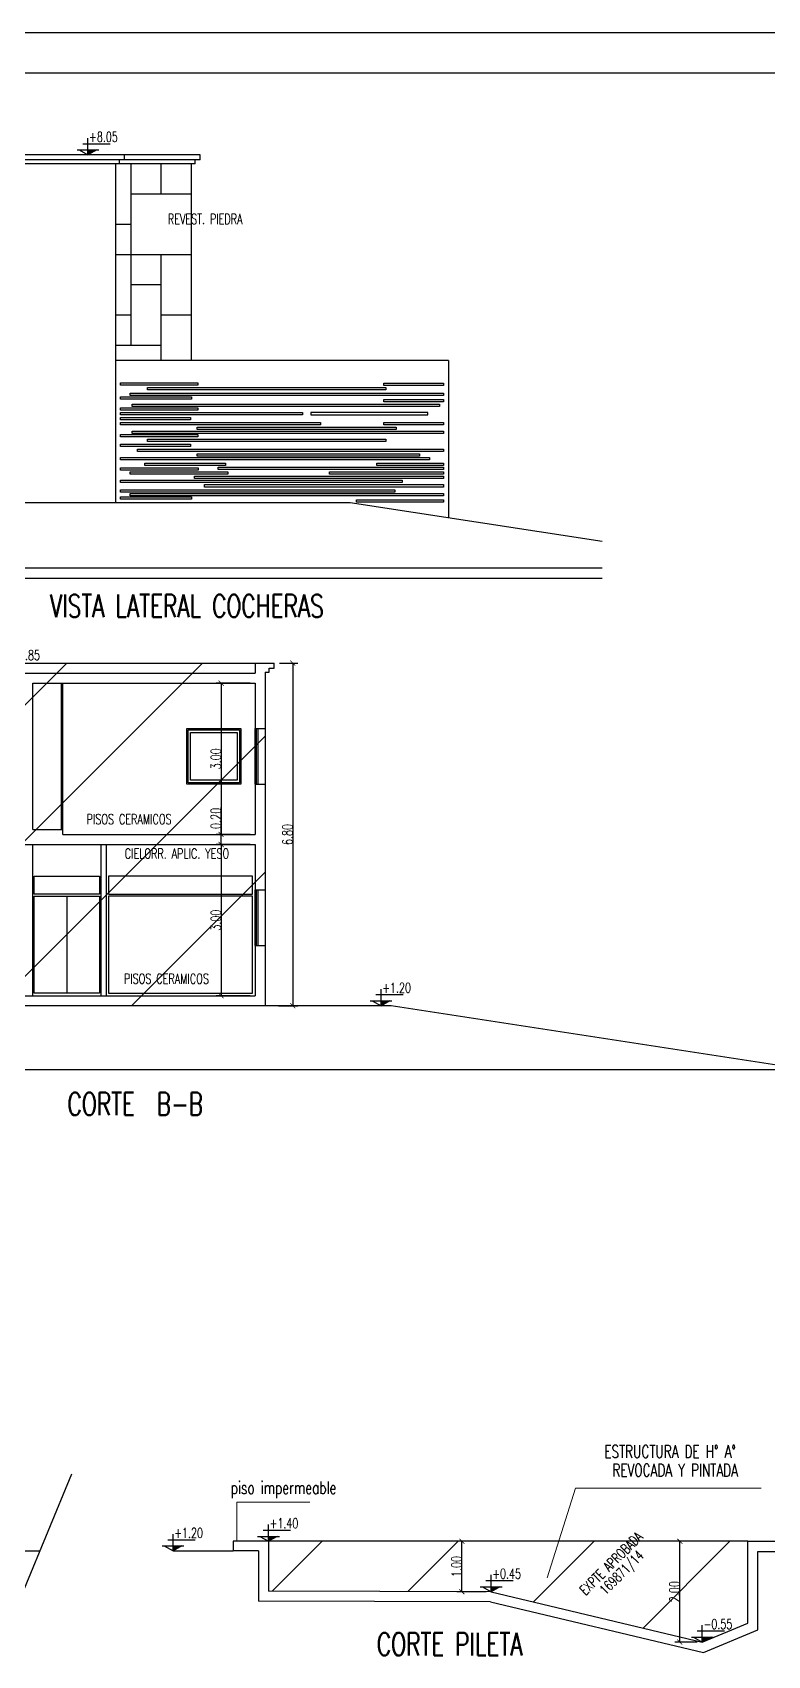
# Model space of a CAD drawing. Header units: millimetres. Extents: x 237 to 802, y 86 to 296.
# Drawn here: x 406.75 to 421.32, y 135.43 to 167.62 of the extents above; entities that cross this region are included whole.
import ezdxf
from ezdxf.enums import TextEntityAlignment as Align

# ---------------------------------------------------------------- set-up
doc = ezdxf.new("R2010")
doc.units = ezdxf.units.MM
doc.layers.get('Defpoints').update_dxf_attribs({"color": 254})
for name, color, linetype in [('01-MUROS', 6, 'Continuous'), ('02', 1, 'Continuous'), ('04', 2, 'Continuous'), ('06', 6, 'Continuous'), ('pl', 7, 'Continuous'), ('texto', 1, 'Continuous'), ('vistas', 1, 'Continuous')]:
    doc.layers.add(name, color=color, linetype=linetype)
doc.layers.add('HATCH-MURO', color=9, linetype='Continuous', lineweight=0)
doc.styles.add('GRAL', font='romans.shx', dxfattribs={"width": 0.7})
doc.dimstyles.new('C-100-2', dxfattribs={"dimscale": 0, "dimtxt": 0.2, "dimasz": 0.1, "dimexe": 0.1, "dimexo": 0.1, "dimgap": 0.005, "dimtad": 1, "dimzin": 0, "dimdsep": 46, "dimtxsty": 'GRAL', "dimblk1": 'ARCHTICK', "dimblk2": 'ARCHTICK', "dimsah": 1, "dimcen": 0, "dimclrd": 9, "dimclre": 9, "dimclrt": 1, "dimazin": 0, "dimtfac": 1, "dimtofl": 0, "dimtmove": 0, "dimatfit": 2, "dimldrblk": 'ARCHTICK', "dimfxl": 0, "dimtolj": 1, "dimtzin": 0, "dimarcsym": 0})

# ---------------------------------------------------------------- blocks, each defined once
blk = doc.blocks.new('_ArchTick')
at = {"color": 0, "linetype": 'ByBlock', "const_width": 0.15}
blk.add_lwpolyline([(-0.5, -0.5), (0.5, 0.5)], dxfattribs=at)
blk = doc.blocks.new('*D83')
at = {"color": 9, "lineweight": -2}
for p, q in [((415.739, 137.695), (415.158, 137.695)), ((415.258, 136.695), (415.258, 137.695)), ((415.739, 136.695), (415.158, 136.695))]:
    blk.add_line(p, q, dxfattribs=at)
at = {"layer": 'Defpoints', "color": 0}
for p in [(415.258, 137.695), (415.839, 137.695), (415.839, 136.695)]:
    blk.add_point(p, dxfattribs=at)
at = {"color": 9, "lineweight": -2, "xscale": 0.1, "yscale": 0.1, "zscale": 0.1}
for p, rotation in [((415.258, 137.695), 90), ((415.258, 136.695), 270)]:
    blk.add_blockref('_ArchTick', p, dxfattribs=dict(at, rotation=rotation))
at = {"color": 1, "insert": (415.153, 137.195), "char_height": 0.2, "attachment_point": 5, "rotation": 90, "style": 'GRAL'}
blk.add_mtext('\\A1;1.00', dxfattribs=at)
blk = doc.blocks.new('*D84')
at = {"color": 9, "lineweight": -2}
for p, q in [((419.856, 137.695), (419.48, 137.695)), ((419.58, 135.695), (419.58, 137.695)), ((419.926, 135.695), (419.48, 135.695))]:
    blk.add_line(p, q, dxfattribs=at)
at = {"layer": 'Defpoints', "color": 0}
for p in [(419.58, 137.695), (419.956, 137.695), (420.026, 135.695)]:
    blk.add_point(p, dxfattribs=at)
at = {"color": 9, "lineweight": -2, "xscale": 0.1, "yscale": 0.1, "zscale": 0.1}
for p, rotation in [((419.58, 137.695), 90), ((419.58, 135.695), 270)]:
    blk.add_blockref('_ArchTick', p, dxfattribs=dict(at, rotation=rotation))
at = {"color": 1, "insert": (419.475, 136.695), "char_height": 0.2, "attachment_point": 5, "rotation": 90, "style": 'GRAL'}
blk.add_mtext('\\A1;2.00', dxfattribs=at)
blk = doc.blocks.new('*D86')
at = {"color": 9, "lineweight": -2}
for p, q in [((411.06, 154.716), (410.386, 154.716)), ((410.486, 154.716), (410.486, 151.716)), ((411.06, 151.716), (410.386, 151.716))]:
    blk.add_line(p, q, dxfattribs=at)
at = {"layer": 'Defpoints', "color": 0}
for p in [(411.16, 154.716), (410.486, 151.716), (411.16, 151.716)]:
    blk.add_point(p, dxfattribs=at)
at = {"color": 9, "lineweight": -2, "xscale": 0.1, "yscale": 0.1, "zscale": 0.1}
for p, rotation in [((410.486, 154.716), 90), ((410.486, 151.716), 270)]:
    blk.add_blockref('_ArchTick', p, dxfattribs=dict(at, rotation=rotation))
at = {"color": 1, "insert": (410.381, 153.216), "char_height": 0.2, "attachment_point": 5, "rotation": 90, "style": 'GRAL'}
blk.add_mtext('\\A1;3.00', dxfattribs=at)
blk = doc.blocks.new('*D87')
at = {"color": 9, "lineweight": -2}
for p, q in [((411.06, 151.516), (410.386, 151.516)), ((410.486, 151.516), (410.486, 148.516)), ((411.06, 148.516), (410.386, 148.516))]:
    blk.add_line(p, q, dxfattribs=at)
at = {"layer": 'Defpoints', "color": 0}
for p in [(411.16, 151.516), (410.486, 148.516), (411.16, 148.516)]:
    blk.add_point(p, dxfattribs=at)
at = {"color": 9, "lineweight": -2, "xscale": 0.1, "yscale": 0.1, "zscale": 0.1}
for p, rotation in [((410.486, 151.516), 90), ((410.486, 148.516), 270)]:
    blk.add_blockref('_ArchTick', p, dxfattribs=dict(at, rotation=rotation))
at = {"color": 1, "insert": (410.381, 150.016), "char_height": 0.2, "attachment_point": 5, "rotation": 90, "style": 'GRAL'}
blk.add_mtext('\\A1;3.00', dxfattribs=at)
blk = doc.blocks.new('*D88')
at = {"color": 9, "lineweight": -2}
for p, q in [((410.486, 151.716), (410.486, 152.253)), ((410.486, 151.516), (410.486, 151.716))]:
    blk.add_line(p, q, dxfattribs=at)
at = {"layer": 'Defpoints', "color": 0}
for p in [(410.486, 151.716), (410.486, 151.716), (410.486, 151.516)]:
    blk.add_point(p, dxfattribs=at)
at = {"color": 9, "lineweight": -2, "xscale": 0.1, "yscale": 0.1, "zscale": 0.1}
for p, rotation in [((410.486, 151.716), 90), ((410.486, 151.516), 270)]:
    blk.add_blockref('_ArchTick', p, dxfattribs=dict(at, rotation=rotation))
at = {"color": 1, "insert": (410.381, 152.035), "char_height": 0.2, "attachment_point": 5, "rotation": 90, "style": 'GRAL'}
blk.add_mtext('\\A1;0.20', dxfattribs=at)
blk = doc.blocks.new('*D89')
at = {"color": 9, "lineweight": -2}
for p, q in [((411.64, 155.116), (412.006, 155.116)), ((411.906, 155.116), (411.906, 148.316)), ((411.62, 148.316), (412.006, 148.316))]:
    blk.add_line(p, q, dxfattribs=at)
at = {"layer": 'Defpoints', "color": 0}
for p in [(411.54, 155.116), (411.52, 148.316), (411.906, 148.316)]:
    blk.add_point(p, dxfattribs=at)
at = {"color": 9, "lineweight": -2, "xscale": 0.1, "yscale": 0.1, "zscale": 0.1}
for p, rotation in [((411.906, 155.116), 90), ((411.906, 148.316), 270)]:
    blk.add_blockref('_ArchTick', p, dxfattribs=dict(at, rotation=rotation))
at = {"color": 1, "insert": (411.801, 151.716), "char_height": 0.2, "attachment_point": 5, "rotation": 90, "style": 'GRAL'}
blk.add_mtext('\\A1;6.80', dxfattribs=at)

msp = doc.modelspace()

# ---------------------------------------------------------------- hatches: boundary and pattern name
h = msp.add_hatch()
h.set_pattern_fill('ANSI31', color=9, scale=0.6)
h.set_pattern_definition([(45, (0.2067, 1.1425), (-1.3470384, 1.3470384), [])])
h.paths.add_polyline_path([(400.0202, 155.1163), (411.3602, 155.1163), (411.3602, 148.3163), (400.0202, 148.3163)])
h = msp.add_hatch()
h.set_pattern_fill('ANSI31', color=9, scale=0.6)
h.paths.add_polyline_path([(411.4248, 137.6946), (411.4248, 136.7037), (415.8393, 136.6946), (415.6646, 136.7929), (416.014, 136.7929), (415.8393, 136.6946), (420.0263, 135.6946), (419.8515, 135.7929), (420.201, 135.7929), (420.0263, 135.6946), (420.9263, 136.0688), (420.9263, 137.6946)])
h.paths.add_polyline_path([(415.3033, 136.9412), (415.3033, 137.4479), (415.0033, 137.4479), (415.0033, 136.9412)], flags=24)
h.paths.add_polyline_path([(419.6251, 136.4312), (419.6251, 136.9579), (419.3251, 136.9579), (419.3251, 136.4312)], flags=24)
h.paths.add_polyline_path([(418.1847, 136.492), (419.1127, 137.42), (418.7894, 137.7432), (417.8614, 136.8152)], flags=9)
h.paths.add_polyline_path([(417.731, 136.5595), (419.0792, 137.9077), (418.8671, 138.1198), (417.5189, 136.7716)], flags=9)
h.paths.add_polyline_path([(420.0258, 135.9039), (420.7122, 135.9039), (420.7122, 136.2009), (420.0258, 136.2009)], flags=24)
h.paths.add_polyline_path([(415.8388, 136.9039), (416.5252, 136.9039), (416.5252, 137.2009), (415.8388, 137.2009)], flags=24)
at = {"layer": '04'}
h = msp.add_hatch(dxfattribs=at)
h.set_pattern_fill('ANSI36', color=1, scale=0.0004, style=0)
h.set_pattern_definition([(45, (-275.6452372, -301.6356734), (0.000673519209, 0.0024695704333), [0.003175, -0.000635, 0, -0.000635])])
h.paths.add_polyline_path([(408.0193, 165.2936), (407.8446, 165.2936), (407.8446, 165.1953)])
h = msp.add_hatch(dxfattribs=at)
h.set_pattern_fill('ANSI36', color=1, scale=0.0004, style=0)
h.set_pattern_definition([(45, (-269.8328455, -318.5147182), (0.000673519209, 0.0024695704333), [0.003175, -0.000635, 0, -0.000635])])
h.paths.add_polyline_path([(413.8317, 148.4145), (413.657, 148.4145), (413.657, 148.3163)])
h = msp.add_hatch(dxfattribs=at)
h.set_pattern_fill('ANSI36', color=1, scale=0.0004, style=0)
h.set_pattern_definition([(45, (-273.9568356, -329.3273263), (0.000673519209, 0.0024695704333), [0.003175, -0.000635, 0, -0.000635])])
h.paths.add_polyline_path([(409.7077, 137.6019), (409.533, 137.6019), (409.533, 137.5037)])
h = msp.add_hatch(dxfattribs=at)
h.set_pattern_fill('ANSI36', color=1, scale=0.0004, style=0)
h.set_pattern_definition([(45, (-272.064966, -329.1364079), (0.000673519209, 0.0024695704333), [0.003175, -0.000635, 0, -0.000635])])
h.paths.add_polyline_path([(411.5996, 137.7929), (411.4248, 137.7929), (411.4248, 137.6946)])
h = msp.add_hatch(dxfattribs=at)
h.set_pattern_fill('ANSI36', color=1, scale=0.0004, style=0)
h.set_pattern_definition([(45, (-267.6505204, -330.1364079), (0.000673519209, 0.0024695704333), [0.003175, -0.000635, 0, -0.000635])])
h.paths.add_polyline_path([(416.014, 136.7929), (415.8393, 136.7929), (415.8393, 136.6946)])
h = msp.add_hatch(dxfattribs=at)
h.set_pattern_fill('ANSI36', color=1, scale=0.0004, style=0)
h.set_pattern_definition([(45, (-263.4635398, -331.1364079), (0.000673519209, 0.0024695704333), [0.003175, -0.000635, 0, -0.000635])])
h.paths.add_polyline_path([(420.201, 135.7929), (420.0263, 135.7929), (420.0263, 135.6946)])

# ---------------------------------------------------------------- linework, layer by layer
for p, q in [((410.0725, 165.1953), (396.9497, 165.1953)), ((408.5725, 165.0953), (408.5725, 165.1953)), ((410.0725, 165.0953), (410.0725, 165.1953)), ((410.0725, 165.0953), (396.9497, 165.0953)), ((409.9725, 165.0152), (397.0497, 165.0152)), ((408.3925, 165.0152), (408.3925, 158.2953)), ((408.4725, 165.0152), (408.4725, 165.0953)), ((408.6925, 165.0152), (408.6925, 161.4152)), ((409.2925, 165.0152), (409.2925, 164.4152)), ((409.8925, 165.0152), (409.8925, 161.1153)), ((409.9725, 165.0152), (409.9725, 165.0953)), ((409.8925, 164.4152), (408.6925, 164.4152)), ((408.6925, 163.8152), (408.3925, 163.8152)), ((409.8925, 163.2152), (408.3925, 163.2152)), ((409.2925, 163.2152), (409.2925, 161.1153)), ((409.2925, 162.6152), (408.6925, 162.6152)), ((408.6925, 162.0152), (408.3925, 162.0152)), ((409.8925, 162.0152), (409.2925, 162.0152)), ((409.2925, 161.4152), (408.3925, 161.4152)), ((414.9925, 161.1153), (408.3925, 161.1153)), ((414.9925, 161.1153), (414.9925, 158.0053)), ((413.0425, 158.2953), (385.9258, 158.2953)), ((413.0425, 158.2953), (409.8925, 158.2953)), ((418.0387, 156.7953), (385.9258, 156.7953))]:
    msp.add_line(p, q)
at = {"color": 9}
for p, q in [((391.0102, 155.1163), (411.1602, 155.1163)), ((411.1602, 153.8163), (411.3602, 153.8163)), ((411.1602, 152.7163), (411.1602, 153.8163)), ((411.1902, 152.7163), (411.1902, 153.8163)), ((411.2202, 152.7163), (411.2202, 153.8163)), ((411.3602, 153.8163), (411.3602, 152.7163)), ((411.1602, 152.7163), (411.3602, 152.7163)), ((411.1602, 150.6163), (411.3602, 150.6163)), ((411.1602, 149.5163), (411.1602, 150.6163)), ((411.1902, 149.5163), (411.1902, 150.6163)), ((411.2202, 149.5163), (411.2202, 150.6163)), ((411.3602, 150.6163), (411.3602, 149.5163)), ((411.1602, 149.5163), (411.3602, 149.5163)), ((406.1164, 135.6207), (407.5225, 139.036))]:
    msp.add_line(p, q, dxfattribs=at)
at = {"color": 1}
for p, q in [((407.3202, 151.8163), (407.3202, 154.7163)), ((407.3502, 151.7163), (407.3502, 154.7163))]:
    msp.add_line(p, q, dxfattribs=at)
for points in [[(408.4925, 160.6303), (408.4925, 160.6766), (410.0246, 160.6766), (410.0246, 160.6303), (408.4925, 160.6303)], [(413.7087, 160.6204), (413.7087, 160.6667), (414.8925, 160.6667), (414.8925, 160.6204), (413.7087, 160.6204)], [(408.4925, 160.3515), (408.4925, 160.3978), (409.8971, 160.3978), (409.8971, 160.3515), (408.4925, 160.3515)], [(408.6833, 160.4206), (408.6833, 160.4668), (414.8925, 160.4668), (414.8925, 160.4206), (408.6833, 160.4206)], [(409.0239, 160.5373), (409.0239, 160.5836), (413.748, 160.5836), (413.748, 160.5373), (409.0239, 160.5373)], [(413.7087, 160.2957), (413.7087, 160.342), (414.8925, 160.342), (414.8925, 160.2957), (413.7087, 160.2957)], [(408.4925, 160.1311), (408.4925, 160.1774), (410.0246, 160.1774), (410.0246, 160.1311), (408.4925, 160.1311)], [(408.4925, 160.0381), (408.4925, 160.0844), (412.1022, 160.0844), (412.1022, 160.0381), (408.4925, 160.0381)], [(408.7205, 160.2028), (408.7205, 160.2491), (414.814, 160.2491), (414.814, 160.2028), (408.7205, 160.2028)], [(414.5868, 160.0381), (414.5868, 160.0844), (412.2654, 160.0844), (412.2654, 160.0381), (414.5868, 160.0381)], [(408.4925, 159.9399), (408.4925, 159.9861), (409.8804, 159.9861), (409.8804, 159.9399), (408.4925, 159.9399)], [(412.4554, 159.8879), (412.4554, 159.8416), (408.4925, 159.8416), (408.4925, 159.8879), (412.4554, 159.8879)], [(408.7205, 159.6722), (408.7205, 159.7185), (414.8925, 159.7185), (414.8925, 159.6722), (408.7205, 159.6722)], [(413.9531, 159.7949), (413.9531, 159.7486), (410.0105, 159.7486), (410.0105, 159.7949), (413.9531, 159.7949)], [(413.7087, 159.8416), (413.7087, 159.8879), (414.8925, 159.8879), (414.8925, 159.8416), (413.7087, 159.8416)], [(408.4925, 159.6005), (408.4925, 159.6468), (410.0246, 159.6468), (410.0246, 159.6005), (408.4925, 159.6005)], [(408.4925, 159.4093), (408.4925, 159.4556), (409.8804, 159.4556), (409.8804, 159.4093), (408.4925, 159.4093)], [(409.0239, 159.5076), (409.0239, 159.5538), (413.748, 159.5538), (413.748, 159.5076), (409.0239, 159.5076)], [(408.4925, 159.1464), (408.4925, 159.1926), (414.6201, 159.1926), (414.6201, 159.1464), (408.4925, 159.1464)], [(414.8925, 159.3573), (414.8925, 159.311), (408.8264, 159.311), (408.8264, 159.3573), (414.8925, 159.3573)], [(408.9758, 159.0377), (408.9758, 159.084), (410.5723, 159.084), (410.5723, 159.0377), (408.9758, 159.0377)], [(414.4166, 159.2643), (414.4166, 159.2181), (410.0105, 159.2181), (410.0105, 159.2643), (414.4166, 159.2643)], [(413.572, 159.0377), (413.572, 159.084), (414.8925, 159.084), (414.8925, 159.0377), (413.572, 159.0377)], [(408.4925, 158.9418), (408.4925, 158.9881), (410.0283, 158.9881), (410.0283, 158.9418), (408.4925, 158.9418)], [(408.4925, 158.6957), (408.4925, 158.742), (414.0776, 158.742), (414.0776, 158.6957), (408.4925, 158.6957)], [(408.6807, 158.8639), (408.6807, 158.9102), (410.6178, 158.9102), (410.6178, 158.8639), (408.6807, 158.8639)], [(409.9602, 158.7793), (409.9602, 158.8255), (414.8925, 158.8255), (414.8925, 158.7793), (409.9602, 158.7793)], [(410.4298, 158.9564), (410.4298, 159.0026), (414.8925, 159.0026), (414.8925, 158.9564), (410.4298, 158.9564)], [(412.6371, 158.8639), (412.6371, 158.9102), (414.8925, 158.9102), (414.8925, 158.8639), (412.6371, 158.8639)], [(408.4925, 158.5071), (408.4925, 158.5534), (413.9315, 158.5534), (413.9315, 158.5071), (408.4925, 158.5071)], [(408.4925, 158.3637), (408.4925, 158.41), (409.8971, 158.41), (409.8971, 158.3637), (408.4925, 158.3637)], [(408.6833, 158.4328), (408.6833, 158.479), (414.8925, 158.479), (414.8925, 158.4328), (408.6833, 158.4328)], [(410.1547, 158.608), (410.1547, 158.6543), (414.8925, 158.6543), (414.8925, 158.608), (410.1547, 158.608)], [(413.1671, 158.3079), (413.1671, 158.3542), (414.8925, 158.3542), (414.8925, 158.3079), (413.1671, 158.3079)]]:
    msp.add_lwpolyline(points, close=True)
for points in [[(418.0387, 157.5267), (413.0425, 158.2953)], [(418.0387, 156.9953), (385.9258, 156.9953)]]:
    msp.add_lwpolyline(points)
at = {"color": 9}
for points in [[(409.8058, 153.8163), (410.8758, 153.8163), (410.8758, 152.7163), (409.8058, 152.7163)], [(409.8308, 153.7913), (410.8508, 153.7913), (410.8508, 152.7413), (409.8308, 152.7413)], [(409.8808, 153.7413), (410.8008, 153.7413), (410.8008, 152.7913), (409.8808, 152.7913)]]:
    msp.add_lwpolyline(points, close=True, dxfattribs=at)
at = {"layer": '01-MUROS'}
for p, q in [((400.2202, 154.9163), (411.1602, 154.9163)), ((411.1602, 155.1163), (411.1602, 154.9163)), ((411.1602, 155.1163), (411.5402, 155.1163)), ((411.3602, 154.9362), (411.3602, 153.8163)), ((411.3602, 154.9362), (411.4402, 154.9362)), ((411.4402, 154.9362), (411.4402, 155.0163)), ((411.4402, 155.0163), (411.5402, 155.0163)), ((411.5402, 155.0163), (411.5402, 155.1163)), ((406.7502, 151.8163), (406.7502, 154.7163)), ((406.7502, 154.7163), (411.1602, 154.7163)), ((411.1602, 154.7163), (411.1602, 153.8163)), ((411.1602, 152.7163), (411.1602, 151.7163)), ((411.3602, 152.7163), (411.3602, 150.6163)), ((406.7502, 151.8163), (407.3502, 151.8163)), ((407.3502, 151.7163), (411.1602, 151.7163)), ((400.2202, 151.5163), (411.1602, 151.5163)), ((406.7509, 148.5163), (406.7509, 151.5163)), ((408.1102, 148.5163), (408.1102, 151.5163)), ((408.2102, 148.5163), (408.2102, 151.5163)), ((411.1602, 151.5163), (411.1602, 150.6163)), ((411.1602, 149.5163), (411.1602, 148.5163)), ((411.3602, 149.5163), (411.3602, 148.3163)), ((397.0702, 148.5163), (411.1602, 148.5163)), ((408.7396, 148.5163), (410.8615, 148.5163)), ((413.8602, 148.3163), (387.3397, 148.3163)), ((422.0505, 147.0562), (413.8602, 148.3163)), ((386.7949, 147.0562), (422.0505, 147.0562)), ((388.2778, 137.5037), (406.8916, 137.5037))]:
    msp.add_line(p, q, dxfattribs=at)
at = {"layer": '01-MUROS', "color": 1}
msp.add_line((407.4292, 150.4895), (407.4292, 148.568), dxfattribs=at)
for points in [[(408.077, 150.5341), (406.7813, 150.5341), (406.7813, 150.8866), (408.077, 150.8866)], [(408.2526, 150.5341), (411.1101, 150.5341), (411.1101, 150.8866), (408.2526, 150.8866)], [(406.7813, 150.4895), (408.077, 150.4895), (408.077, 148.568), (406.7813, 148.568)], [(411.1101, 150.4895), (408.2526, 150.4895), (408.2526, 148.568), (411.1101, 148.568)]]:
    msp.add_lwpolyline(points, close=True, dxfattribs=at)
at = {"layer": '02', "color": 1}
for p, q in [((407.8446, 165.1953), (407.8446, 165.5291)), ((407.6292, 165.2936), (408.0599, 165.2936)), ((407.6699, 165.2936), (407.8446, 165.1953)), ((408.0193, 165.2936), (407.8446, 165.1953)), ((413.657, 148.3163), (413.657, 148.65)), ((413.4416, 148.4145), (413.8723, 148.4145)), ((413.4822, 148.4145), (413.657, 148.3163)), ((413.8317, 148.4145), (413.657, 148.3163)), ((409.533, 137.5037), (409.533, 137.8374)), ((411.4248, 137.6946), (411.4248, 138.0284)), ((409.3176, 137.6019), (409.7483, 137.6019)), ((409.3583, 137.6019), (409.533, 137.5037)), ((409.7077, 137.6019), (409.533, 137.5037)), ((411.2095, 137.7929), (411.6402, 137.7929)), ((411.2501, 137.7929), (411.4248, 137.6946)), ((411.5996, 137.7929), (411.4248, 137.6946)), ((415.8393, 136.6946), (415.8393, 137.0284)), ((415.6239, 136.7929), (416.0546, 136.7929)), ((415.6646, 136.7929), (415.8393, 136.6946)), ((416.014, 136.7929), (415.8393, 136.6946)), ((420.0263, 135.6946), (420.0263, 136.0284)), ((419.8109, 135.7929), (420.2416, 135.7929)), ((419.8515, 135.7929), (420.0263, 135.6946)), ((420.201, 135.7929), (420.0263, 135.6946))]:
    msp.add_line(p, q, dxfattribs=at)
at = {"layer": '02'}
for p, q in [((409.533, 137.5037), (410.7248, 137.5037)), ((420.9263, 137.6946), (411.4248, 137.6946))]:
    msp.add_line(p, q, dxfattribs=at)
at = {"layer": '06'}
for p, q in [((410.7248, 137.6946), (410.7248, 137.5037)), ((411.4248, 137.6946), (410.7248, 137.6946)), ((411.2248, 137.5037), (410.7248, 137.5037)), ((411.2248, 137.5037), (411.2248, 136.5041)), ((411.4248, 137.6946), (411.4248, 136.7037)), ((420.9263, 137.6946), (421.5263, 137.6946)), ((420.9263, 136.0688), (420.9263, 137.6946)), ((421.1263, 135.9354), (421.1263, 137.4946)), ((421.1263, 137.4946), (421.5263, 137.4946)), ((415.8393, 136.6946), (411.4248, 136.7037)), ((415.8393, 136.6946), (420.0263, 135.6946)), ((415.8248, 136.4946), (411.2248, 136.5041)), ((415.8248, 136.4946), (420.0522, 135.4887)), ((420.0263, 135.6946), (420.9263, 136.0688)), ((420.0522, 135.4887), (421.1263, 135.9354))]:
    msp.add_line(p, q, dxfattribs=at)
at = {"layer": 'HATCH-MURO'}
for p, q in [((410.8002, 138.4742), (410.8002, 137.7037)), ((412.2468, 138.4742), (410.8002, 138.4742)), ((417.514, 138.7476), (416.9471, 136.9721)), ((421.1934, 138.7476), (417.514, 138.7476))]:
    msp.add_line(p, q, dxfattribs=at)
at = {"layer": 'pl'}
for p, q in [((355.0846, 167.6243), (443.6846, 167.6243)), ((355.8846, 166.8243), (442.8846, 166.8243))]:
    msp.add_line(p, q, dxfattribs=at)
at = {"layer": 'vistas'}
for p, q in [((407.7412, 165.4176), (408.2828, 165.4176)), ((413.5536, 148.5386), (414.0952, 148.5386)), ((411.3215, 137.9169), (411.8631, 137.9169)), ((409.4296, 137.726), (409.9712, 137.726)), ((415.7359, 136.9169), (416.2775, 136.9169)), ((419.9229, 135.9169), (420.4645, 135.9169))]:
    msp.add_line(p, q, dxfattribs=at)

# ---------------------------------------------------------------- texts
at = {"layer": '02', "style": 'GRAL', "width": 0.7}
for s, height, p in [('REVEST. PIEDRA', 0.2, (409.4292, 163.824)), ('PISOS CERAMICOS', 0.2, (407.8171, 151.9186)), ('CIELORR. APLIC. YESO', 0.2, (408.5751, 151.2361)), ('PISOS CERAMICOS', 0.2, (408.5574, 148.754)), ('piso impermeable', 0.25, (410.6774, 138.634))]:
    msp.add_text(s, height=height, dxfattribs=at).set_placement(p)
at = {"layer": '02', "color": 7, "style": 'GRAL', "width": 0.7}
for s, p in [('CORTE  B-B', (407.4406, 146.1449)), ('CORTE PILETA', (413.5746, 135.4287))]:
    msp.add_text(s, height=0.45, dxfattribs=at).set_placement(p)
at = {"layer": '02', "style": 'GRAL', "width": 0.7}
for s, p in [('ESTRUCTURA DE H° A° ', (420.8129, 139.3506)), ('REVOCADA Y PINTADA', (420.7313, 138.9789))]:
    msp.add_text(s, height=0.25, dxfattribs=at).set_placement(p, align=Align.RIGHT)
for s, p in [('EXPTE APROBADA', (417.7122, 136.6113)), ('169871/14', (418.1093, 136.6186))]:
    msp.add_text(s, height=0.2, rotation=45, dxfattribs=at).set_placement(p)
at = {"layer": '02', "color": 7, "insert": (407.0937, 156.4728), "char_height": 0.45, "attachment_point": 1, "style": 'GRAL'}
msp.add_mtext_dynamic_manual_height_columns('VISTA LATERAL COCHERAS', width=12.435575, gutter_width=12.5, heights=[0], dxfattribs=at)
at = {"layer": 'texto', "style": 'GRAL', "width": 0.7}
for s, p in [('+8.05', (407.8672, 165.4541)), ('+7.85', (406.3249, 155.1751)), ('+1.20', (413.6796, 148.5751)), ('+1.40', (411.4475, 137.9534)), ('+1.20', (409.5556, 137.7625)), ('+0.45', (415.8619, 136.9534)), ('-0.55', (420.0489, 135.9534))]:
    msp.add_text(s, height=0.198, dxfattribs=at).set_placement(p)

# ---------------------------------------------------------------- dimensions: what is measured, and where the dimension line sits
at = {"color": 9}
for base, p1, p2, picture, middle in [((411.9062, 148.3163), (411.5402, 155.1163), (411.5204, 148.3163), '*D89', (411.8012, 151.7163)), ((410.4862, 151.7163), (411.1602, 154.7163), (411.1602, 151.7163), '*D86', (410.3812, 153.2163)), ((410.4862, 151.7163), (410.4862, 151.5163), (410.4862, 151.7163), '*D88', (410.3812, 152.0346)), ((410.4862, 148.5163), (411.1602, 151.5163), (411.1602, 148.5163), '*D87', (410.3812, 150.0163)), ((415.2583, 137.6946), (415.8393, 136.6946), (415.8393, 137.6946), '*D83', (415.1533, 137.1946)), ((419.5801, 137.6946), (420.0263, 135.6946), (419.9564, 137.6946), '*D84', (419.4751, 136.6946))]:
    dim = msp.add_linear_dim(base=base, p1=p1, p2=p2, angle=90, dimstyle='C-100-2', override={"dimscale": 1}, dxfattribs=at)
    dim.commit()
    dim.dimension.update_dxf_attribs({"geometry": picture, "text_midpoint": middle})

doc.saveas('drawing.dxf')
